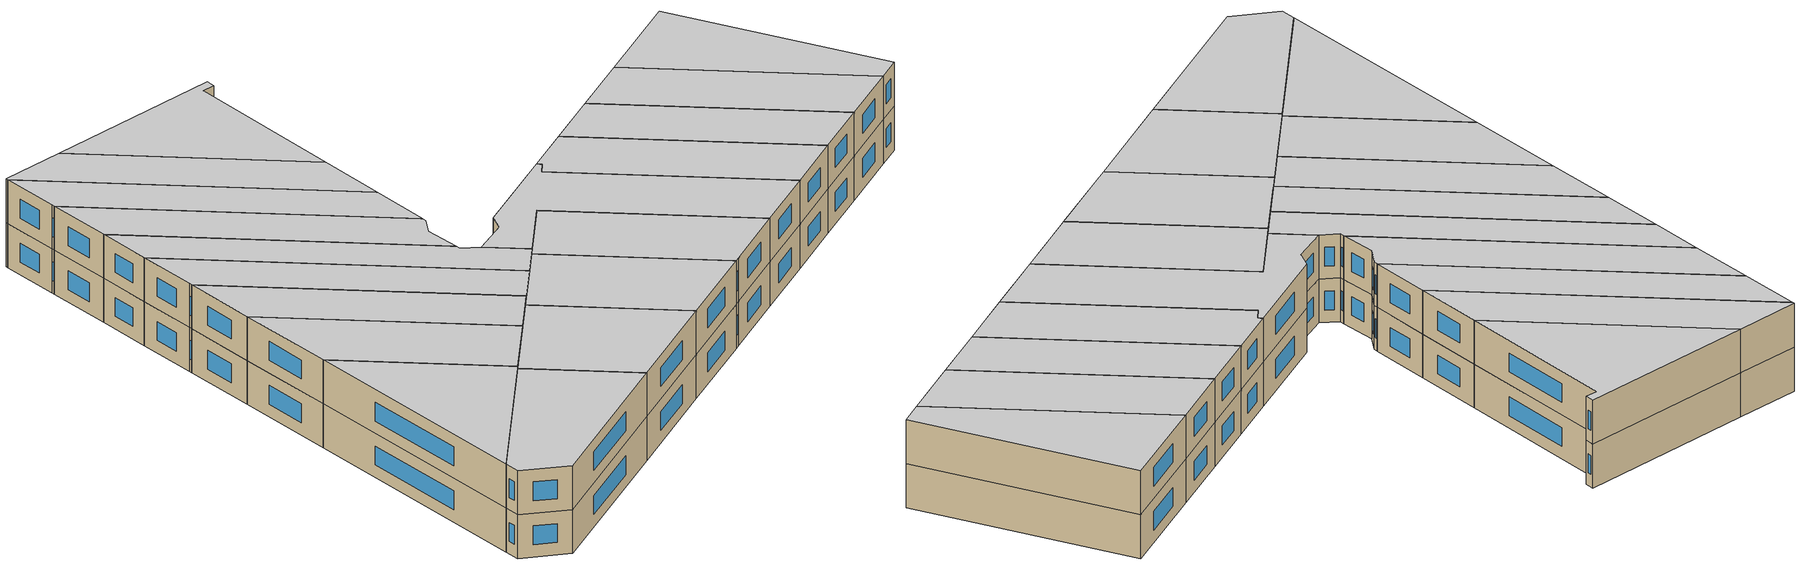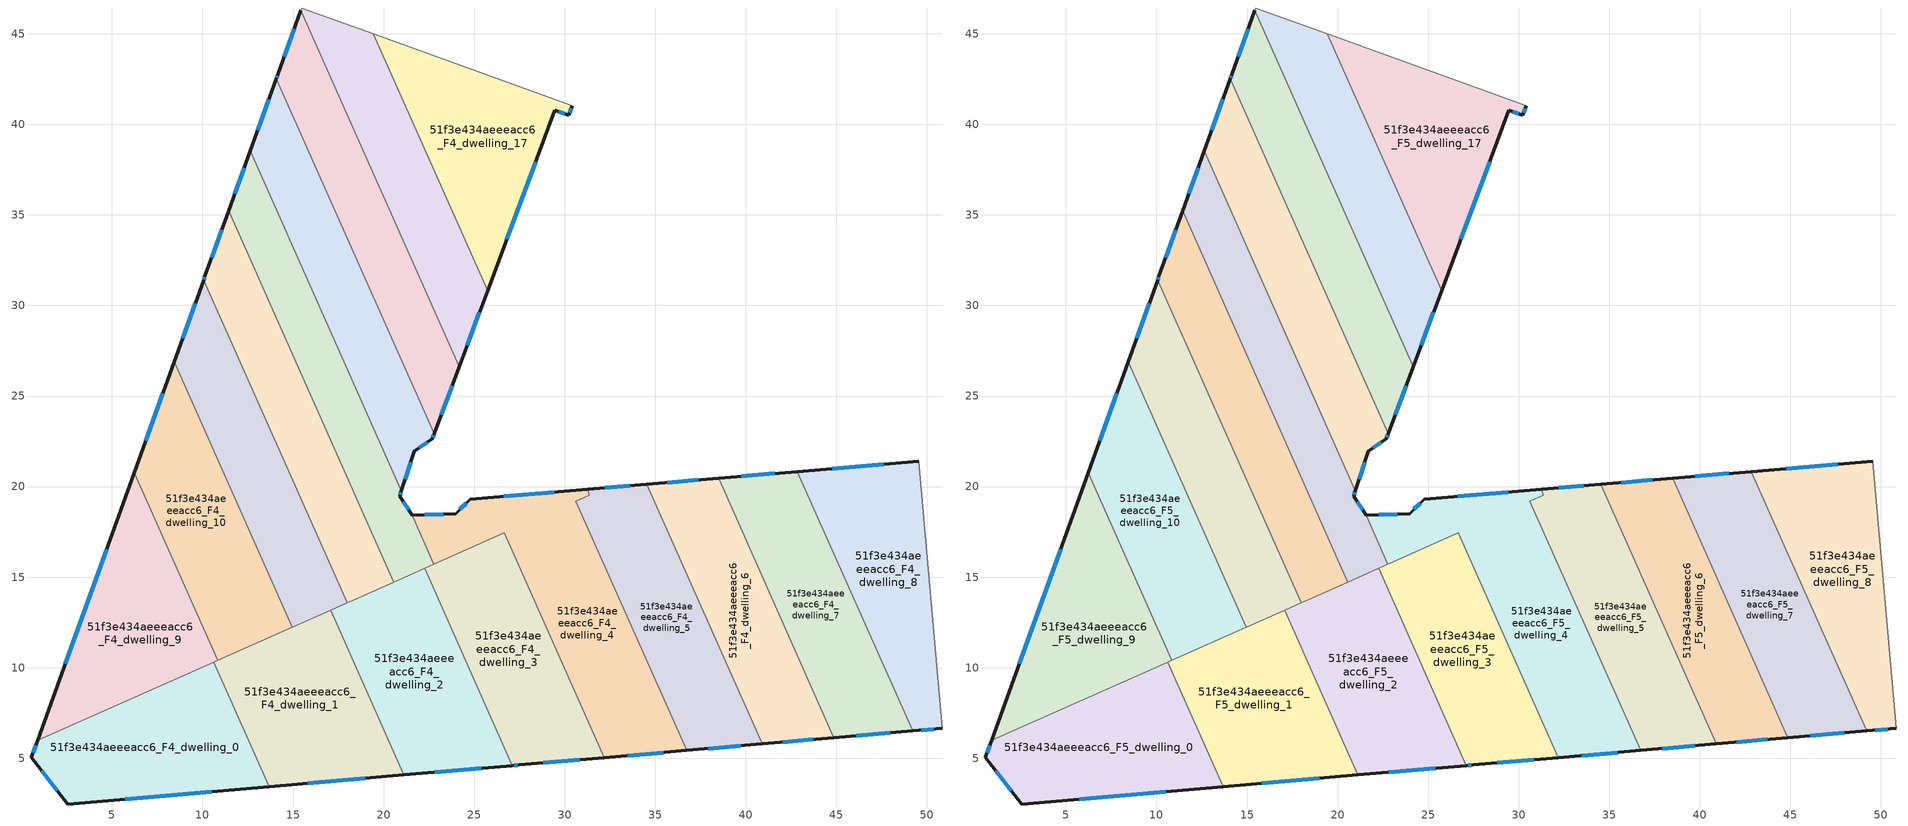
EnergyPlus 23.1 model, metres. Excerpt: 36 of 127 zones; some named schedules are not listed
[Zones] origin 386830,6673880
51f3e434aeeeacc6_F4_dwelling_0
 floor to 51f3e434aeeeacc6_F3_dwelling_0 (EU_floor_Construction): 10.62,10.31 13.68,3.44 2.56,2.47 0.56,5.05 0.9,5.99 z12
 wall outside (EU_wall_Construction): 0.9,5.99 0.56,5.05 2.56,2.47 13.68,3.44 z12:15
 wall to 51f3e434aeeeacc6_F4_dwelling_1 (EU_wall_Construction): 13.68,3.44 10.62,10.31 z12:15
 wall to 51f3e434aeeeacc6_F4_dwelling_9 (EU_wall_Construction): 10.62,10.31 0.9,5.99 z12:15
 window (EU_Window_Construction): 5.74,2.75 10.5,3.16 / 1.13,4.31 1.99,3.21 / 0.8,5.72 0.65,5.32 z12.86:14.14
51f3e434aeeeacc6_F4_dwelling_1
 floor to 51f3e434aeeeacc6_F3_dwelling_1 (EU_floor_Construction): 17.08,13.18 21.12,4.08 13.68,3.44 10.62,10.31 z12
 wall outside (EU_wall_Construction): 13.68,3.44 21.12,4.08 z12:15
 wall to 51f3e434aeeeacc6_F4_dwelling_2 (EU_wall_Construction): 21.12,4.08 17.08,13.18 z12:15
 wall to 51f3e434aeeeacc6_F4_dwelling_10 (EU_wall_Construction): 14.96,12.24 10.84,10.41 z12:15
 wall to 51f3e434aeeeacc6_F4_dwelling_9 (EU_wall_Construction): 10.84,10.41 10.62,10.31 z12:15
 wall to 51f3e434aeeeacc6_F4_dwelling_11 (EU_wall_Construction): 17.08,13.18 14.96,12.24 z12:15
 window (EU_Window_Construction): 15.81,3.62 19,3.9 z12.86:14.14
51f3e434aeeeacc6_F4_dwelling_10
 floor to 51f3e434aeeeacc6_F3_dwelling_10 (EU_floor_Construction): 8.44,26.91 14.96,12.24 10.84,10.41 6.23,20.78 z12
 wall outside (EU_wall_Construction): 8.44,26.91 6.23,20.78 z12:15
 wall to 51f3e434aeeeacc6_F4_dwelling_11 (EU_wall_Construction): 14.96,12.24 8.44,26.91 z12:15
 wall to 51f3e434aeeeacc6_F4_dwelling_9 (EU_wall_Construction): 6.23,20.78 10.84,10.41 z12:15
 window (EU_Window_Construction): 7.81,25.15 6.86,22.53 z12.86:14.14
51f3e434aeeeacc6_F4_dwelling_11
 floor to 51f3e434aeeeacc6_F3_dwelling_11 (EU_floor_Construction): 10.06,31.4 17.98,13.58 14.96,12.24 8.44,26.91 z12
 wall outside (EU_wall_Construction): 10.06,31.4 8.44,26.91 z12:15
 wall to 51f3e434aeeeacc6_F4_dwelling_12 (EU_wall_Construction): 17.98,13.58 10.06,31.4 z12:15
 wall to 51f3e434aeeeacc6_F4_dwelling_2 (EU_wall_Construction): 17.08,13.18 17.98,13.58 z12:15
 window (EU_Window_Construction): 9.6,30.12 8.9,28.19 z12.86:14.14
51f3e434aeeeacc6_F4_dwelling_12
 floor to 51f3e434aeeeacc6_F3_dwelling_12 (EU_floor_Construction): 11.44,35.23 20.56,14.73 18.12,13.64 17.98,13.58 10.06,31.4 10.14,31.61 z12
 wall outside (EU_wall_Construction): 11.44,35.23 10.14,31.61 10.06,31.4 z12:15
 wall to 51f3e434aeeeacc6_F4_dwelling_13 (EU_wall_Construction): 20.56,14.73 11.44,35.23 z12:15
 wall to 51f3e434aeeeacc6_F4_dwelling_2 (EU_wall_Construction): 17.98,13.58 18.12,13.64 20.56,14.73 z12:15
 window (EU_Window_Construction): 10.12,31.55 10.08,31.46 / 11.07,34.19 10.51,32.64 z12.86:14.14
51f3e434aeeeacc6_F4_dwelling_13
 floor to 51f3e434aeeeacc6_F3_dwelling_13 (EU_floor_Construction): 12.64,38.54 20.98,19.77 20.88,19.47 21.58,18.42 22.78,15.71 20.56,14.73 11.44,35.23 z12
 wall outside (EU_wall_Construction): 21.58,18.42 20.88,19.47 20.98,19.77 / 12.64,38.54 11.44,35.23 z12:15
 wall to 51f3e434aeeeacc6_F4_dwelling_14 (EU_wall_Construction): 20.98,19.77 12.64,38.54 z12:15
 wall to 51f3e434aeeeacc6_F4_dwelling_4 (EU_wall_Construction): 22.78,15.71 21.58,18.42 z12:15
 wall to 51f3e434aeeeacc6_F4_dwelling_3 (EU_wall_Construction): 22.27,15.49 22.78,15.71 z12:15
 wall to 51f3e434aeeeacc6_F4_dwelling_2 (EU_wall_Construction): 20.56,14.73 22.27,15.49 z12:15
 window (EU_Window_Construction): 20.91,19.56 20.95,19.69 / 21.38,18.72 21.08,19.17 / 12.3,37.59 11.78,36.17 z12.86:14.14
51f3e434aeeeacc6_F4_dwelling_14
 floor to 51f3e434aeeeacc6_F3_dwelling_14 (EU_floor_Construction): 14.08,42.53 22.79,22.91 22.69,22.65 21.7,21.96 20.98,19.77 12.64,38.54 z12
 wall outside (EU_wall_Construction): 20.98,19.77 21.7,21.96 22.69,22.65 22.79,22.91 / 14.08,42.53 12.64,38.54 z12:15
 wall to 51f3e434aeeeacc6_F4_dwelling_15 (EU_wall_Construction): 22.79,22.91 14.08,42.53 z12:15
 window (EU_Window_Construction): 22.72,22.72 22.76,22.84 / 21.98,22.15 22.41,22.45 / 21.18,20.4 21.49,21.33 / 13.66,41.39 13.05,39.68 z12.86:14.14
51f3e434aeeeacc6_F4_dwelling_15
 floor to 51f3e434aeeeacc6_F3_dwelling_15 (EU_floor_Construction): 15.43,46.29 24.18,26.62 22.79,22.91 14.08,42.53 14.15,42.73 z12
 wall outside (EU_wall_Construction): 15.43,46.29 14.15,42.73 14.08,42.53 / 22.79,22.91 24.18,26.62 z12:15
 wall to 51f3e434aeeeacc6_F4_dwelling_16 (EU_wall_Construction): 24.18,26.62 15.43,46.29 z12:15
 window (EU_Window_Construction): 15.07,45.27 14.52,43.75 / 23.19,23.97 23.78,25.56 / 14.13,42.67 14.1,42.58 z12.86:14.14
51f3e434aeeeacc6_F4_dwelling_16
 floor to 51f3e434aeeeacc6_F3_dwelling_16 (EU_floor_Construction): 19.44,45 25.74,30.81 24.18,26.62 15.43,46.29 15.48,46.43 z12
 wall outside (EU_wall_Construction): 24.18,26.62 25.74,30.81 z12:15
 wall adiabatic (EU_wall_Construction): 19.44,45 15.48,46.43 15.43,46.29 z12:15
 wall to 51f3e434aeeeacc6_F4_dwelling_17 (EU_wall_Construction): 25.74,30.81 19.44,45 z12:15
 window (EU_Window_Construction): 24.62,27.82 25.29,29.61 z12.86:14.14
51f3e434aeeeacc6_F4_dwelling_17
 floor to 51f3e434aeeeacc6_F3_dwelling_17 (EU_floor_Construction): 30.42,41.03 30.22,40.5 29.47,40.78 25.74,30.81 19.44,45 z12
 wall outside (EU_wall_Construction): 25.74,30.81 29.47,40.78 30.22,40.5 30.42,41.03 z12:15
 wall adiabatic (EU_wall_Construction): 30.42,41.03 19.44,45 z12:15
 window (EU_Window_Construction): 26.81,33.66 28.4,37.93 / 30.28,40.65 30.37,40.88 / 29.68,40.7 30,40.58 z12.86:14.14
51f3e434aeeeacc6_F4_dwelling_2
 floor to 51f3e434aeeeacc6_F3_dwelling_2 (EU_floor_Construction): 22.27,15.49 27.11,4.6 21.12,4.08 17.08,13.18 z12
 wall outside (EU_wall_Construction): 21.12,4.08 27.11,4.6 z12:15
 wall to 51f3e434aeeeacc6_F4_dwelling_3 (EU_wall_Construction): 27.11,4.6 22.27,15.49 z12:15
 window (EU_Window_Construction): 22.83,4.23 25.4,4.45 z12.86:14.14
51f3e434aeeeacc6_F4_dwelling_3
 floor to 51f3e434aeeeacc6_F3_dwelling_3 (EU_floor_Construction): 26.67,17.44 32.18,5.04 27.48,4.63 27.11,4.6 22.27,15.49 z12
 wall outside (EU_wall_Construction): 27.11,4.6 27.48,4.63 32.18,5.04 z12:15
 wall to 51f3e434aeeeacc6_F4_dwelling_4 (EU_wall_Construction): 32.18,5.04 26.67,17.44 22.78,15.71 z12:15
 window (EU_Window_Construction): 28.82,4.75 30.84,4.92 / 27.22,4.61 27.37,4.62 z12.86:14.14
51f3e434aeeeacc6_F4_dwelling_4
 floor to 51f3e434aeeeacc6_F3_dwelling_4 (EU_floor_Construction): 31.35,19.52 30.61,19.2 36.73,5.43 32.18,5.04 26.67,17.44 22.78,15.71 21.58,18.42 24,18.51 24.78,19.31 31.27,19.85 z12
 wall outside (EU_wall_Construction): 31.27,19.85 24.78,19.31 24,18.51 21.58,18.42 / 32.18,5.04 36.73,5.43 z12:15
 wall to 51f3e434aeeeacc6_F4_dwelling_5 (EU_wall_Construction): 36.73,5.43 30.61,19.2 31.35,19.52 31.27,19.85 z12:15
 window (EU_Window_Construction): 24.55,19.08 24.22,18.74 / 29.41,19.7 26.63,19.46 / 33.48,5.15 35.43,5.32 / 23.31,18.49 22.27,18.44 z12.86:14.14
51f3e434aeeeacc6_F4_dwelling_5
 floor to 51f3e434aeeeacc6_F3_dwelling_5 (EU_floor_Construction): 34.54,20.13 40.91,5.79 36.73,5.43 30.61,19.2 31.35,19.53 31.27,19.86 z12
 wall outside (EU_wall_Construction): 36.73,5.43 40.91,5.79 / 34.54,20.13 31.27,19.86 z12:15
 wall to 51f3e434aeeeacc6_F4_dwelling_6 (EU_wall_Construction): 40.91,5.79 34.54,20.13 z12:15
 window (EU_Window_Construction): 37.92,5.53 39.72,5.69 / 33.61,20.05 32.2,19.93 z12.86:14.14
51f3e434aeeeacc6_F4_dwelling_6
 floor to 51f3e434aeeeacc6_F3_dwelling_6 (EU_floor_Construction): 38.5,20.46 44.86,6.13 40.91,5.79 34.54,20.13 z12
 wall outside (EU_wall_Construction): 40.91,5.79 44.86,6.13 / 38.5,20.46 34.54,20.13 z12:15
 wall to 51f3e434aeeeacc6_F4_dwelling_7 (EU_wall_Construction): 44.86,6.13 38.5,20.46 z12:15
 window (EU_Window_Construction): 42.04,5.89 43.74,6.04 / 37.37,20.37 35.67,20.22 z12.86:14.14
51f3e434aeeeacc6_F4_dwelling_7
 floor to 51f3e434aeeeacc6_F3_dwelling_7 (EU_floor_Construction): 42.85,20.83 49.22,6.51 44.86,6.13 38.5,20.46 z12
 wall outside (EU_wall_Construction): 44.86,6.13 49.22,6.51 / 42.85,20.83 38.5,20.46 z12:15
 wall to 51f3e434aeeeacc6_F4_dwelling_8 (EU_wall_Construction): 49.22,6.51 42.85,20.83 z12:15
 window (EU_Window_Construction): 46.11,6.24 47.97,6.4 / 41.61,20.72 39.74,20.57 z12.86:14.14
51f3e434aeeeacc6_F4_dwelling_8
 floor to 51f3e434aeeeacc6_F3_dwelling_8 (EU_floor_Construction): 49.54,21.39 50.84,6.65 49.22,6.51 42.85,20.83 z12
 wall outside (EU_wall_Construction): 49.54,21.39 42.85,20.83 / 49.22,6.51 50.84,6.65 z12:15
 wall adiabatic (EU_wall_Construction): 50.84,6.65 49.54,21.39 z12:15
 window (EU_Window_Construction): 47.63,21.23 44.76,20.99 / 49.68,6.55 50.38,6.61 z12.86:14.14
51f3e434aeeeacc6_F4_dwelling_9
 floor to 51f3e434aeeeacc6_F3_dwelling_9 (EU_floor_Construction): 6.23,20.78 10.84,10.41 0.9,5.99 z12
 wall outside (EU_wall_Construction): 6.23,20.78 0.9,5.99 z12:15
 window (EU_Window_Construction): 4.71,16.55 2.42,10.21 z12.86:14.14
51f3e434aeeeacc6_F5_dwelling_0
 floor to 51f3e434aeeeacc6_F4_dwelling_0 (EU_floor_Construction): 10.62,10.31 13.68,3.44 2.56,2.47 0.56,5.05 0.9,5.99 z15
 wall outside (EU_wall_Construction): 0.9,5.99 0.56,5.05 2.56,2.47 13.68,3.44 z15:18
 wall to 51f3e434aeeeacc6_F5_dwelling_1 (EU_wall_Construction): 13.68,3.44 10.62,10.31 z15:18
 wall to 51f3e434aeeeacc6_F5_dwelling_9 (EU_wall_Construction): 10.62,10.31 0.9,5.99 z15:18
 window (EU_Window_Construction): 5.74,2.75 10.5,3.16 / 1.13,4.31 1.99,3.21 / 0.8,5.72 0.65,5.32 z15.86:17.14
 ceiling to 51f3e434aeeeacc6_F6_dwelling_0 (EU_floor_Construction): 13.68,3.44 10.62,10.31 0.9,5.99 0.56,5.05 2.56,2.47 z18
51f3e434aeeeacc6_F5_dwelling_1
 floor to 51f3e434aeeeacc6_F4_dwelling_1 (EU_floor_Construction): 17.08,13.18 21.12,4.08 13.68,3.44 10.62,10.31 z15
 wall outside (EU_wall_Construction): 13.68,3.44 21.12,4.08 z15:18
 wall to 51f3e434aeeeacc6_F5_dwelling_2 (EU_wall_Construction): 21.12,4.08 17.08,13.18 z15:18
 wall to 51f3e434aeeeacc6_F5_dwelling_10 (EU_wall_Construction): 14.96,12.24 10.84,10.41 z15:18
 wall to 51f3e434aeeeacc6_F5_dwelling_9 (EU_wall_Construction): 10.84,10.41 10.62,10.31 z15:18
 wall to 51f3e434aeeeacc6_F5_dwelling_11 (EU_wall_Construction): 17.08,13.18 14.96,12.24 z15:18
 window (EU_Window_Construction): 15.81,3.62 19,3.9 z15.86:17.14
 ceiling to 51f3e434aeeeacc6_F6_dwelling_1 (EU_floor_Construction): 21.12,4.08 17.08,13.18 10.62,10.31 13.68,3.44 z18
51f3e434aeeeacc6_F5_dwelling_10
 floor to 51f3e434aeeeacc6_F4_dwelling_10 (EU_floor_Construction): 8.44,26.91 14.96,12.24 10.84,10.41 6.23,20.78 z15
 wall outside (EU_wall_Construction): 8.44,26.91 6.23,20.78 z15:18
 wall to 51f3e434aeeeacc6_F5_dwelling_11 (EU_wall_Construction): 14.96,12.24 8.44,26.91 z15:18
 wall to 51f3e434aeeeacc6_F5_dwelling_9 (EU_wall_Construction): 6.23,20.78 10.84,10.41 z15:18
 window (EU_Window_Construction): 7.81,25.15 6.86,22.53 z15.86:17.14
 ceiling to 51f3e434aeeeacc6_F6_dwelling_10 (EU_floor_Construction): 14.96,12.24 8.44,26.91 6.23,20.78 10.84,10.41 z18
51f3e434aeeeacc6_F5_dwelling_11
 floor to 51f3e434aeeeacc6_F4_dwelling_11 (EU_floor_Construction): 10.06,31.4 17.98,13.58 14.96,12.24 8.44,26.91 z15
 wall outside (EU_wall_Construction): 10.06,31.4 8.44,26.91 z15:18
 wall to 51f3e434aeeeacc6_F5_dwelling_12 (EU_wall_Construction): 17.98,13.58 10.06,31.4 z15:18
 wall to 51f3e434aeeeacc6_F5_dwelling_2 (EU_wall_Construction): 17.08,13.18 17.98,13.58 z15:18
 window (EU_Window_Construction): 9.6,30.12 8.9,28.19 z15.86:17.14
 ceiling to 51f3e434aeeeacc6_F6_dwelling_11 (EU_floor_Construction): 17.98,13.58 10.06,31.4 8.44,26.91 14.96,12.24 z18
51f3e434aeeeacc6_F5_dwelling_12
 floor to 51f3e434aeeeacc6_F4_dwelling_12 (EU_floor_Construction): 11.44,35.23 20.56,14.73 18.12,13.64 17.98,13.58 10.06,31.4 10.14,31.61 z15
 wall outside (EU_wall_Construction): 11.44,35.23 10.14,31.61 10.06,31.4 z15:18
 wall to 51f3e434aeeeacc6_F5_dwelling_13 (EU_wall_Construction): 20.56,14.73 11.44,35.23 z15:18
 wall to 51f3e434aeeeacc6_F5_dwelling_2 (EU_wall_Construction): 17.98,13.58 18.12,13.64 20.56,14.73 z15:18
 window (EU_Window_Construction): 10.12,31.55 10.08,31.46 / 11.07,34.19 10.51,32.64 z15.86:17.14
 ceiling to 51f3e434aeeeacc6_F6_dwelling_12 (EU_floor_Construction): 20.56,14.73 11.44,35.23 10.14,31.61 10.06,31.4 17.98,13.58 18.12,13.64 z18
51f3e434aeeeacc6_F5_dwelling_13
 floor to 51f3e434aeeeacc6_F4_dwelling_13 (EU_floor_Construction): 12.64,38.54 20.98,19.77 20.88,19.47 21.58,18.42 22.78,15.71 20.56,14.73 11.44,35.23 z15
 wall outside (EU_wall_Construction): 21.58,18.42 20.88,19.47 20.98,19.77 / 12.64,38.54 11.44,35.23 z15:18
 wall to 51f3e434aeeeacc6_F5_dwelling_14 (EU_wall_Construction): 20.98,19.77 12.64,38.54 z15:18
 wall to 51f3e434aeeeacc6_F5_dwelling_4 (EU_wall_Construction): 22.78,15.71 21.58,18.42 z15:18
 wall to 51f3e434aeeeacc6_F5_dwelling_3 (EU_wall_Construction): 22.27,15.49 22.78,15.71 z15:18
 wall to 51f3e434aeeeacc6_F5_dwelling_2 (EU_wall_Construction): 20.56,14.73 22.27,15.49 z15:18
 window (EU_Window_Construction): 20.91,19.56 20.95,19.69 / 21.38,18.72 21.08,19.17 / 12.3,37.59 11.78,36.17 z15.86:17.14
 ceiling to 51f3e434aeeeacc6_F6_dwelling_13 (EU_floor_Construction): 22.78,15.71 21.58,18.42 20.88,19.47 20.98,19.77 12.64,38.54 11.44,35.23 20.56,14.73 z18
51f3e434aeeeacc6_F5_dwelling_14
 floor to 51f3e434aeeeacc6_F4_dwelling_14 (EU_floor_Construction): 14.08,42.53 22.79,22.91 22.69,22.65 21.7,21.96 20.98,19.77 12.64,38.54 z15
 wall outside (EU_wall_Construction): 20.98,19.77 21.7,21.96 22.69,22.65 22.79,22.91 / 14.08,42.53 12.64,38.54 z15:18
 wall to 51f3e434aeeeacc6_F5_dwelling_15 (EU_wall_Construction): 22.79,22.91 14.08,42.53 z15:18
 window (EU_Window_Construction): 22.72,22.72 22.76,22.84 / 21.98,22.15 22.41,22.45 / 21.18,20.4 21.49,21.33 / 13.66,41.39 13.05,39.68 z15.86:17.14
 ceiling to 51f3e434aeeeacc6_F6_dwelling_14 (EU_floor_Construction): 20.98,19.77 21.7,21.96 22.69,22.65 22.79,22.91 14.08,42.53 12.64,38.54 z18
51f3e434aeeeacc6_F5_dwelling_15
 floor to 51f3e434aeeeacc6_F4_dwelling_15 (EU_floor_Construction): 15.43,46.29 24.18,26.62 22.79,22.91 14.08,42.53 14.15,42.73 z15
 wall outside (EU_wall_Construction): 15.43,46.29 14.15,42.73 14.08,42.53 / 22.79,22.91 24.18,26.62 z15:18
 wall to 51f3e434aeeeacc6_F5_dwelling_16 (EU_wall_Construction): 24.18,26.62 15.43,46.29 z15:18
 window (EU_Window_Construction): 15.07,45.27 14.52,43.75 / 23.19,23.97 23.78,25.56 / 14.13,42.67 14.1,42.58 z15.86:17.14
 ceiling to 51f3e434aeeeacc6_F6_dwelling_15 (EU_floor_Construction): 22.79,22.91 24.18,26.62 15.43,46.29 14.15,42.73 14.08,42.53 z18
51f3e434aeeeacc6_F5_dwelling_16
 floor to 51f3e434aeeeacc6_F4_dwelling_16 (EU_floor_Construction): 19.44,45 25.74,30.81 24.18,26.62 15.43,46.29 15.48,46.43 z15
 wall outside (EU_wall_Construction): 24.18,26.62 25.74,30.81 z15:18
 wall adiabatic (EU_wall_Construction): 19.44,45 15.48,46.43 15.43,46.29 z15:18
 wall to 51f3e434aeeeacc6_F5_dwelling_17 (EU_wall_Construction): 25.74,30.81 19.44,45 z15:18
 window (EU_Window_Construction): 24.62,27.82 25.29,29.61 z15.86:17.14
 ceiling to 51f3e434aeeeacc6_F6_dwelling_16 (EU_floor_Construction): 24.18,26.62 25.74,30.81 19.44,45 15.48,46.43 15.43,46.29 z18
51f3e434aeeeacc6_F5_dwelling_17
 floor to 51f3e434aeeeacc6_F4_dwelling_17 (EU_floor_Construction): 30.42,41.03 30.22,40.5 29.47,40.78 25.74,30.81 19.44,45 z15
 wall outside (EU_wall_Construction): 25.74,30.81 29.47,40.78 30.22,40.5 30.42,41.03 z15:18
 wall adiabatic (EU_wall_Construction): 30.42,41.03 19.44,45 z15:18
 window (EU_Window_Construction): 26.81,33.66 28.4,37.93 / 30.28,40.65 30.37,40.88 / 29.68,40.7 30,40.58 z15.86:17.14
 ceiling to 51f3e434aeeeacc6_F6_dwelling_17 (EU_floor_Construction): 25.74,30.81 29.47,40.78 30.22,40.5 30.42,41.03 19.44,45 z18
51f3e434aeeeacc6_F5_dwelling_2
 floor to 51f3e434aeeeacc6_F4_dwelling_2 (EU_floor_Construction): 22.27,15.49 27.11,4.6 21.12,4.08 17.08,13.18 z15
 wall outside (EU_wall_Construction): 21.12,4.08 27.11,4.6 z15:18
 wall to 51f3e434aeeeacc6_F5_dwelling_3 (EU_wall_Construction): 27.11,4.6 22.27,15.49 z15:18
 window (EU_Window_Construction): 22.83,4.23 25.4,4.45 z15.86:17.14
 ceiling to 51f3e434aeeeacc6_F6_dwelling_2 (EU_floor_Construction): 27.11,4.6 22.27,15.49 17.08,13.18 21.12,4.08 z18
51f3e434aeeeacc6_F5_dwelling_3
 floor to 51f3e434aeeeacc6_F4_dwelling_3 (EU_floor_Construction): 26.67,17.44 32.18,5.04 27.48,4.63 27.11,4.6 22.27,15.49 z15
 wall outside (EU_wall_Construction): 27.11,4.6 27.48,4.63 32.18,5.04 z15:18
 wall to 51f3e434aeeeacc6_F5_dwelling_4 (EU_wall_Construction): 32.18,5.04 26.67,17.44 22.78,15.71 z15:18
 window (EU_Window_Construction): 28.82,4.75 30.84,4.92 / 27.22,4.61 27.37,4.62 z15.86:17.14
 ceiling to 51f3e434aeeeacc6_F6_dwelling_3 (EU_floor_Construction): 32.18,5.04 26.67,17.44 22.27,15.49 27.11,4.6 27.48,4.63 z18
51f3e434aeeeacc6_F5_dwelling_4
 floor to 51f3e434aeeeacc6_F4_dwelling_4 (EU_floor_Construction): 31.35,19.52 30.61,19.2 36.73,5.43 32.18,5.04 26.67,17.44 22.78,15.71 21.58,18.42 24,18.51 24.78,19.31 31.27,19.85 z15
 wall outside (EU_wall_Construction): 31.27,19.85 24.78,19.31 24,18.51 21.58,18.42 / 32.18,5.04 36.73,5.43 z15:18
 wall to 51f3e434aeeeacc6_F5_dwelling_5 (EU_wall_Construction): 36.73,5.43 30.61,19.2 31.35,19.52 31.27,19.85 z15:18
 window (EU_Window_Construction): 24.55,19.08 24.22,18.74 / 29.41,19.7 26.63,19.46 / 33.48,5.15 35.43,5.32 / 23.31,18.49 22.27,18.44 z15.86:17.14
 ceiling to 51f3e434aeeeacc6_F6_dwelling_4 (EU_floor_Construction): 36.73,5.43 30.61,19.2 31.35,19.52 31.27,19.85 24.78,19.31 24,18.51 21.58,18.42 22.78,15.71 26.67,17.44 32.18,5.04 z18
51f3e434aeeeacc6_F5_dwelling_5
 floor to 51f3e434aeeeacc6_F4_dwelling_5 (EU_floor_Construction): 34.54,20.13 40.91,5.79 36.73,5.43 30.61,19.2 31.35,19.53 31.27,19.86 z15
 wall outside (EU_wall_Construction): 36.73,5.43 40.91,5.79 / 34.54,20.13 31.27,19.86 z15:18
 wall to 51f3e434aeeeacc6_F5_dwelling_6 (EU_wall_Construction): 40.91,5.79 34.54,20.13 z15:18
 window (EU_Window_Construction): 37.92,5.53 39.72,5.69 / 33.61,20.05 32.2,19.93 z15.86:17.14
 ceiling to 51f3e434aeeeacc6_F6_dwelling_5 (EU_floor_Construction): 40.91,5.79 34.54,20.13 31.27,19.86 31.35,19.53 30.61,19.2 36.73,5.43 z18
51f3e434aeeeacc6_F5_dwelling_6
 floor to 51f3e434aeeeacc6_F4_dwelling_6 (EU_floor_Construction): 38.5,20.46 44.86,6.13 40.91,5.79 34.54,20.13 z15
 wall outside (EU_wall_Construction): 40.91,5.79 44.86,6.13 / 38.5,20.46 34.54,20.13 z15:18
 wall to 51f3e434aeeeacc6_F5_dwelling_7 (EU_wall_Construction): 44.86,6.13 38.5,20.46 z15:18
 window (EU_Window_Construction): 42.04,5.89 43.74,6.04 / 37.37,20.37 35.67,20.22 z15.86:17.14
 ceiling to 51f3e434aeeeacc6_F6_dwelling_6 (EU_floor_Construction): 44.86,6.13 38.5,20.46 34.54,20.13 40.91,5.79 z18
51f3e434aeeeacc6_F5_dwelling_7
 floor to 51f3e434aeeeacc6_F4_dwelling_7 (EU_floor_Construction): 42.85,20.83 49.22,6.51 44.86,6.13 38.5,20.46 z15
 wall outside (EU_wall_Construction): 44.86,6.13 49.22,6.51 / 42.85,20.83 38.5,20.46 z15:18
 wall to 51f3e434aeeeacc6_F5_dwelling_8 (EU_wall_Construction): 49.22,6.51 42.85,20.83 z15:18
 window (EU_Window_Construction): 46.11,6.24 47.97,6.4 / 41.61,20.72 39.74,20.57 z15.86:17.14
 ceiling to 51f3e434aeeeacc6_F6_dwelling_7 (EU_floor_Construction): 49.22,6.51 42.85,20.83 38.5,20.46 44.86,6.13 z18
51f3e434aeeeacc6_F5_dwelling_8
 floor to 51f3e434aeeeacc6_F4_dwelling_8 (EU_floor_Construction): 49.54,21.39 50.84,6.65 49.22,6.51 42.85,20.83 z15
 wall outside (EU_wall_Construction): 49.54,21.39 42.85,20.83 / 49.22,6.51 50.84,6.65 z15:18
 wall adiabatic (EU_wall_Construction): 50.84,6.65 49.54,21.39 z15:18
 window (EU_Window_Construction): 47.63,21.23 44.76,20.99 / 49.68,6.55 50.38,6.61 z15.86:17.14
 ceiling to 51f3e434aeeeacc6_F6_dwelling_8 (EU_floor_Construction): 50.84,6.65 49.54,21.39 42.85,20.83 49.22,6.51 z18
51f3e434aeeeacc6_F5_dwelling_9
 floor to 51f3e434aeeeacc6_F4_dwelling_9 (EU_floor_Construction): 6.23,20.78 10.84,10.41 0.9,5.99 z15
 wall outside (EU_wall_Construction): 6.23,20.78 0.9,5.99 z15:18
 window (EU_Window_Construction): 4.71,16.55 2.42,10.21 z15.86:17.14
 ceiling to 51f3e434aeeeacc6_F6_dwelling_9 (EU_floor_Construction): 10.84,10.41 6.23,20.78 0.9,5.99 z18
[Building]
EU S2 Campaign: North Axis=0; Terrain=City; Solar Distribution=FullExterior
[Site:Location]
Helsinki-Vantaa.AP: Latitude=60.317; Longitude=24.963; Time Zone=2; Elevation=54.6
[SizingPeriod:WeatherFileDays]
AnnualSizingPeriod: Begin Month=1; Begin Day of Month=1; End Month=12; End Day of Month=31; Day of Week for Start Day=Monday; Use Weather File Daylight Saving Period=No; Use Weather File Rain and Snow Indicators=No
[MATERIAL]
EU_InternalMass_Material: Roughness=MediumRough; Thickness=0.1; Conductivity=1; Density=1800; Specific Heat=900; Thermal Absorptance=0.9; Solar Absorptance=0.7; Visible Absorptance=0.7
[MATERIAL:NOMASS] Roughness=MediumRough; Thermal Absorptance=0.9; Solar Absorptance=0.7; Visible Absorptance=0.7
Name | Thermal Resistance
EU_wall_NoMass | 1.10183
EU_floor_NoMass | 1.70606
[WINDOWMATERIAL:SIMPLEGLAZINGSYSTEM]
EU_Window_SimpleGlazing: UFactor=3.11035; Solar Heat Gain Coefficient=0.8; Visible Transmittance=0.8
[CONSTRUCTION]
EU_wall_Construction: EU_wall_NoMass
EU_floor_Construction: EU_floor_NoMass
EU_Window_Construction: EU_Window_SimpleGlazing
EU_InternalMass_Construction: EU_InternalMass_Material
[ZONE] Type=1; Multiplier=1; Ceiling Height=autocalculate; Floor Area=autocalculate; Part of Total Floor Area=Yes
Name | Volume
51f3e434aeeeacc6_F4_dwelling_0; 51f3e434aeeeacc6_F5_dwelling_0 | 185.268
51f3e434aeeeacc6_F4_dwelling_1; 51f3e434aeeeacc6_F5_dwelling_1; 51f3e434aeeeacc6_F4_dwelling_10; 51f3e434aeeeacc6_F5_dwelling_10 | 185.276
51f3e434aeeeacc6_F4_dwelling_11; 51f3e434aeeeacc6_F5_dwelling_11 | 176.431
51f3e434aeeeacc6_F4_dwelling_12; 51f3e434aeeeacc6_F5_dwelling_12 | 177.158
51f3e434aeeeacc6_F4_dwelling_13; 51f3e434aeeeacc6_F5_dwelling_13 | 172.649
51f3e434aeeeacc6_F4_dwelling_14; 51f3e434aeeeacc6_F5_dwelling_14 | 182.613
51f3e434aeeeacc6_F4_dwelling_15; 51f3e434aeeeacc6_F5_dwelling_15 | 178.601
51f3e434aeeeacc6_F4_dwelling_16; 51f3e434aeeeacc6_F5_dwelling_16 | 175.023
51f3e434aeeeacc6_F4_dwelling_17; 51f3e434aeeeacc6_F5_dwelling_17 | 183.998
51f3e434aeeeacc6_F4_dwelling_2; 51f3e434aeeeacc6_F5_dwelling_2 | 186.405
51f3e434aeeeacc6_F4_dwelling_3; 51f3e434aeeeacc6_F5_dwelling_3 | 184.126
51f3e434aeeeacc6_F4_dwelling_4; 51f3e434aeeeacc6_F5_dwelling_4 | 235.137
51f3e434aeeeacc6_F4_dwelling_5; 51f3e434aeeeacc6_F5_dwelling_5 | 185.789
51f3e434aeeeacc6_F4_dwelling_6; 51f3e434aeeeacc6_F5_dwelling_6 | 176.413
51f3e434aeeeacc6_F4_dwelling_7; 51f3e434aeeeacc6_F5_dwelling_7 | 194.145
51f3e434aeeeacc6_F4_dwelling_8; 51f3e434aeeeacc6_F5_dwelling_8 | 185.281
51f3e434aeeeacc6_F4_dwelling_9; 51f3e434aeeeacc6_F5_dwelling_9 | 185.259
[INTERNALMASS] Construction=EU_InternalMass_Construction
Name | Zone or ZoneList | Surface Area
51f3e434aeeeacc6_F4_dwelling_0_EU_InternalMass | 51f3e434aeeeacc6_F4_dwelling_0 | 61.7557
51f3e434aeeeacc6_F4_dwelling_1_EU_InternalMass | 51f3e434aeeeacc6_F4_dwelling_1 | 61.7588
51f3e434aeeeacc6_F4_dwelling_2_EU_InternalMass | 51f3e434aeeeacc6_F4_dwelling_2 | 62.1346
51f3e434aeeeacc6_F4_dwelling_3_EU_InternalMass | 51f3e434aeeeacc6_F4_dwelling_3 | 61.3775
51f3e434aeeeacc6_F4_dwelling_4_EU_InternalMass | 51f3e434aeeeacc6_F4_dwelling_4 | 78.3823
51f3e434aeeeacc6_F4_dwelling_5_EU_InternalMass | 51f3e434aeeeacc6_F4_dwelling_5 | 61.9296
51f3e434aeeeacc6_F4_dwelling_6_EU_InternalMass | 51f3e434aeeeacc6_F4_dwelling_6 | 58.8042
51f3e434aeeeacc6_F4_dwelling_7_EU_InternalMass | 51f3e434aeeeacc6_F4_dwelling_7 | 64.7155
51f3e434aeeeacc6_F4_dwelling_8_EU_InternalMass | 51f3e434aeeeacc6_F4_dwelling_8 | 61.7599
51f3e434aeeeacc6_F4_dwelling_9_EU_InternalMass | 51f3e434aeeeacc6_F4_dwelling_9 | 61.753
51f3e434aeeeacc6_F4_dwelling_10_EU_InternalMass | 51f3e434aeeeacc6_F4_dwelling_10 | 61.7586
51f3e434aeeeacc6_F4_dwelling_11_EU_InternalMass | 51f3e434aeeeacc6_F4_dwelling_11 | 58.8067
51f3e434aeeeacc6_F4_dwelling_12_EU_InternalMass | 51f3e434aeeeacc6_F4_dwelling_12 | 59.0567
51f3e434aeeeacc6_F4_dwelling_13_EU_InternalMass | 51f3e434aeeeacc6_F4_dwelling_13 | 57.5541
51f3e434aeeeacc6_F4_dwelling_14_EU_InternalMass | 51f3e434aeeeacc6_F4_dwelling_14 | 60.8704
51f3e434aeeeacc6_F4_dwelling_15_EU_InternalMass | 51f3e434aeeeacc6_F4_dwelling_15 | 59.5335
51f3e434aeeeacc6_F4_dwelling_16_EU_InternalMass | 51f3e434aeeeacc6_F4_dwelling_16 | 58.3412
51f3e434aeeeacc6_F4_dwelling_17_EU_InternalMass | 51f3e434aeeeacc6_F4_dwelling_17 | 61.3325
51f3e434aeeeacc6_F5_dwelling_0_EU_InternalMass | 51f3e434aeeeacc6_F5_dwelling_0 | 61.7557
51f3e434aeeeacc6_F5_dwelling_1_EU_InternalMass | 51f3e434aeeeacc6_F5_dwelling_1 | 61.7588
51f3e434aeeeacc6_F5_dwelling_2_EU_InternalMass | 51f3e434aeeeacc6_F5_dwelling_2 | 62.1346
51f3e434aeeeacc6_F5_dwelling_3_EU_InternalMass | 51f3e434aeeeacc6_F5_dwelling_3 | 61.3775
51f3e434aeeeacc6_F5_dwelling_4_EU_InternalMass | 51f3e434aeeeacc6_F5_dwelling_4 | 78.3823
51f3e434aeeeacc6_F5_dwelling_5_EU_InternalMass | 51f3e434aeeeacc6_F5_dwelling_5 | 61.9296
51f3e434aeeeacc6_F5_dwelling_6_EU_InternalMass | 51f3e434aeeeacc6_F5_dwelling_6 | 58.8042
51f3e434aeeeacc6_F5_dwelling_7_EU_InternalMass | 51f3e434aeeeacc6_F5_dwelling_7 | 64.7155
51f3e434aeeeacc6_F5_dwelling_8_EU_InternalMass | 51f3e434aeeeacc6_F5_dwelling_8 | 61.7599
51f3e434aeeeacc6_F5_dwelling_9_EU_InternalMass | 51f3e434aeeeacc6_F5_dwelling_9 | 61.753
51f3e434aeeeacc6_F5_dwelling_10_EU_InternalMass | 51f3e434aeeeacc6_F5_dwelling_10 | 61.7586
51f3e434aeeeacc6_F5_dwelling_11_EU_InternalMass | 51f3e434aeeeacc6_F5_dwelling_11 | 58.8067
51f3e434aeeeacc6_F5_dwelling_12_EU_InternalMass | 51f3e434aeeeacc6_F5_dwelling_12 | 59.0567
51f3e434aeeeacc6_F5_dwelling_13_EU_InternalMass | 51f3e434aeeeacc6_F5_dwelling_13 | 57.5541
51f3e434aeeeacc6_F5_dwelling_14_EU_InternalMass | 51f3e434aeeeacc6_F5_dwelling_14 | 60.8704
51f3e434aeeeacc6_F5_dwelling_15_EU_InternalMass | 51f3e434aeeeacc6_F5_dwelling_15 | 59.5335
51f3e434aeeeacc6_F5_dwelling_16_EU_InternalMass | 51f3e434aeeeacc6_F5_dwelling_16 | 58.3412
51f3e434aeeeacc6_F5_dwelling_17_EU_InternalMass | 51f3e434aeeeacc6_F5_dwelling_17 | 61.3325
[OTHEREQUIPMENT] Fuel Type=Electricity; Design Level Calculation Method=Watts/Area; Power per Zone Floor Area=1; Fraction Latent=0; Fraction Radiant=0; Fraction Lost=0; Carbon Dioxide Generation Rate=0; EndUse Subcategory=EU_Step8_InternalGains
Name | Zone or ZoneList or Space or SpaceList | Schedule
EU_Step8_InternalGain_51f3e434aeeeacc6_F4_dwelling_0_f000 | 51f3e434aeeeacc6_F4_dwelling_0 | EU_Step8_GainSchedule_51f3e434aeeeacc6_F4_dwelling_0_f000
EU_Step8_InternalGain_51f3e434aeeeacc6_F4_dwelling_1_f000 | 51f3e434aeeeacc6_F4_dwelling_1 | EU_Step8_GainSchedule_51f3e434aeeeacc6_F4_dwelling_1_f000
EU_Step8_InternalGain_51f3e434aeeeacc6_F4_dwelling_2_f000 | 51f3e434aeeeacc6_F4_dwelling_2 | EU_Step8_GainSchedule_51f3e434aeeeacc6_F4_dwelling_2_f000
EU_Step8_InternalGain_51f3e434aeeeacc6_F4_dwelling_3_f000 | 51f3e434aeeeacc6_F4_dwelling_3 | EU_Step8_GainSchedule_51f3e434aeeeacc6_F4_dwelling_3_f000
EU_Step8_InternalGain_51f3e434aeeeacc6_F4_dwelling_4_f000 | 51f3e434aeeeacc6_F4_dwelling_4 | EU_Step8_GainSchedule_51f3e434aeeeacc6_F4_dwelling_4_f000
EU_Step8_InternalGain_51f3e434aeeeacc6_F4_dwelling_5_f000 | 51f3e434aeeeacc6_F4_dwelling_5 | EU_Step8_GainSchedule_51f3e434aeeeacc6_F4_dwelling_5_f000
EU_Step8_InternalGain_51f3e434aeeeacc6_F4_dwelling_6_f000 | 51f3e434aeeeacc6_F4_dwelling_6 | EU_Step8_GainSchedule_51f3e434aeeeacc6_F4_dwelling_6_f000
EU_Step8_InternalGain_51f3e434aeeeacc6_F4_dwelling_7_f000 | 51f3e434aeeeacc6_F4_dwelling_7 | EU_Step8_GainSchedule_51f3e434aeeeacc6_F4_dwelling_7_f000
EU_Step8_InternalGain_51f3e434aeeeacc6_F4_dwelling_8_f000 | 51f3e434aeeeacc6_F4_dwelling_8 | EU_Step8_GainSchedule_51f3e434aeeeacc6_F4_dwelling_8_f000
EU_Step8_InternalGain_51f3e434aeeeacc6_F4_dwelling_9_f000 | 51f3e434aeeeacc6_F4_dwelling_9 | EU_Step8_GainSchedule_51f3e434aeeeacc6_F4_dwelling_9_f000
EU_Step8_InternalGain_51f3e434aeeeacc6_F4_dwelling_10_f000 | 51f3e434aeeeacc6_F4_dwelling_10 | EU_Step8_GainSchedule_51f3e434aeeeacc6_F4_dwelling_10_f000
EU_Step8_InternalGain_51f3e434aeeeacc6_F4_dwelling_11_f000 | 51f3e434aeeeacc6_F4_dwelling_11 | EU_Step8_GainSchedule_51f3e434aeeeacc6_F4_dwelling_11_f000
EU_Step8_InternalGain_51f3e434aeeeacc6_F4_dwelling_12_f000 | 51f3e434aeeeacc6_F4_dwelling_12 | EU_Step8_GainSchedule_51f3e434aeeeacc6_F4_dwelling_12_f000
EU_Step8_InternalGain_51f3e434aeeeacc6_F4_dwelling_13_f000 | 51f3e434aeeeacc6_F4_dwelling_13 | EU_Step8_GainSchedule_51f3e434aeeeacc6_F4_dwelling_13_f000
EU_Step8_InternalGain_51f3e434aeeeacc6_F4_dwelling_14_f000 | 51f3e434aeeeacc6_F4_dwelling_14 | EU_Step8_GainSchedule_51f3e434aeeeacc6_F4_dwelling_14_f000
EU_Step8_InternalGain_51f3e434aeeeacc6_F4_dwelling_15_f000 | 51f3e434aeeeacc6_F4_dwelling_15 | EU_Step8_GainSchedule_51f3e434aeeeacc6_F4_dwelling_15_f000
EU_Step8_InternalGain_51f3e434aeeeacc6_F4_dwelling_16_f000 | 51f3e434aeeeacc6_F4_dwelling_16 | EU_Step8_GainSchedule_51f3e434aeeeacc6_F4_dwelling_16_f000
EU_Step8_InternalGain_51f3e434aeeeacc6_F4_dwelling_17_f000 | 51f3e434aeeeacc6_F4_dwelling_17 | EU_Step8_GainSchedule_51f3e434aeeeacc6_F4_dwelling_17_f000
EU_Step8_InternalGain_51f3e434aeeeacc6_F5_dwelling_0_f000 | 51f3e434aeeeacc6_F5_dwelling_0 | EU_Step8_GainSchedule_51f3e434aeeeacc6_F5_dwelling_0_f000
EU_Step8_InternalGain_51f3e434aeeeacc6_F5_dwelling_1_f000 | 51f3e434aeeeacc6_F5_dwelling_1 | EU_Step8_GainSchedule_51f3e434aeeeacc6_F5_dwelling_1_f000
EU_Step8_InternalGain_51f3e434aeeeacc6_F5_dwelling_2_f000 | 51f3e434aeeeacc6_F5_dwelling_2 | EU_Step8_GainSchedule_51f3e434aeeeacc6_F5_dwelling_2_f000
EU_Step8_InternalGain_51f3e434aeeeacc6_F5_dwelling_3_f000 | 51f3e434aeeeacc6_F5_dwelling_3 | EU_Step8_GainSchedule_51f3e434aeeeacc6_F5_dwelling_3_f000
EU_Step8_InternalGain_51f3e434aeeeacc6_F5_dwelling_4_f000 | 51f3e434aeeeacc6_F5_dwelling_4 | EU_Step8_GainSchedule_51f3e434aeeeacc6_F5_dwelling_4_f000
EU_Step8_InternalGain_51f3e434aeeeacc6_F5_dwelling_5_f000 | 51f3e434aeeeacc6_F5_dwelling_5 | EU_Step8_GainSchedule_51f3e434aeeeacc6_F5_dwelling_5_f000
EU_Step8_InternalGain_51f3e434aeeeacc6_F5_dwelling_6_f000 | 51f3e434aeeeacc6_F5_dwelling_6 | EU_Step8_GainSchedule_51f3e434aeeeacc6_F5_dwelling_6_f000
EU_Step8_InternalGain_51f3e434aeeeacc6_F5_dwelling_7_f000 | 51f3e434aeeeacc6_F5_dwelling_7 | EU_Step8_GainSchedule_51f3e434aeeeacc6_F5_dwelling_7_f000
EU_Step8_InternalGain_51f3e434aeeeacc6_F5_dwelling_8_f000 | 51f3e434aeeeacc6_F5_dwelling_8 | EU_Step8_GainSchedule_51f3e434aeeeacc6_F5_dwelling_8_f000
EU_Step8_InternalGain_51f3e434aeeeacc6_F5_dwelling_9_f000 | 51f3e434aeeeacc6_F5_dwelling_9 | EU_Step8_GainSchedule_51f3e434aeeeacc6_F5_dwelling_9_f000
EU_Step8_InternalGain_51f3e434aeeeacc6_F5_dwelling_10_f000 | 51f3e434aeeeacc6_F5_dwelling_10 | EU_Step8_GainSchedule_51f3e434aeeeacc6_F5_dwelling_10_f000
EU_Step8_InternalGain_51f3e434aeeeacc6_F5_dwelling_11_f000 | 51f3e434aeeeacc6_F5_dwelling_11 | EU_Step8_GainSchedule_51f3e434aeeeacc6_F5_dwelling_11_f000
EU_Step8_InternalGain_51f3e434aeeeacc6_F5_dwelling_12_f000 | 51f3e434aeeeacc6_F5_dwelling_12 | EU_Step8_GainSchedule_51f3e434aeeeacc6_F5_dwelling_12_f000
EU_Step8_InternalGain_51f3e434aeeeacc6_F5_dwelling_13_f000 | 51f3e434aeeeacc6_F5_dwelling_13 | EU_Step8_GainSchedule_51f3e434aeeeacc6_F5_dwelling_13_f000
EU_Step8_InternalGain_51f3e434aeeeacc6_F5_dwelling_14_f000 | 51f3e434aeeeacc6_F5_dwelling_14 | EU_Step8_GainSchedule_51f3e434aeeeacc6_F5_dwelling_14_f000
EU_Step8_InternalGain_51f3e434aeeeacc6_F5_dwelling_15_f000 | 51f3e434aeeeacc6_F5_dwelling_15 | EU_Step8_GainSchedule_51f3e434aeeeacc6_F5_dwelling_15_f000
EU_Step8_InternalGain_51f3e434aeeeacc6_F5_dwelling_16_f000 | 51f3e434aeeeacc6_F5_dwelling_16 | EU_Step8_GainSchedule_51f3e434aeeeacc6_F5_dwelling_16_f000
EU_Step8_InternalGain_51f3e434aeeeacc6_F5_dwelling_17_f000 | 51f3e434aeeeacc6_F5_dwelling_17 | EU_Step8_GainSchedule_51f3e434aeeeacc6_F5_dwelling_17_f000
[ZONEVENTILATION:DESIGNFLOWRATE] Schedule=EU_AlwaysOn; Design Flow Rate Calculation Method=AirChanges/Hour; Air Changes per Hour=0.756316; Ventilation Type=Natural; Fan Pressure Rise=0; Fan Total Efficiency=1; Constant Term Coefficient=1; Temperature Term Coefficient=0; Velocity Term Coefficient=0; Velocity Squared Term Coefficient=0; Minimum Indoor Temperature=-100; Maximum Indoor Temperature=100; Delta Temperature=-100; Minimum Outdoor Temperature=-100; Maximum Outdoor Temperature=100; Maximum Wind Speed=40
Name | Zone or ZoneList or Space or SpaceList
EU_ConstantAir_51f3e434aeeeacc6_F4_dwelling_0 | 51f3e434aeeeacc6_F4_dwelling_0
EU_ConstantAir_51f3e434aeeeacc6_F4_dwelling_1 | 51f3e434aeeeacc6_F4_dwelling_1
EU_ConstantAir_51f3e434aeeeacc6_F4_dwelling_2 | 51f3e434aeeeacc6_F4_dwelling_2
EU_ConstantAir_51f3e434aeeeacc6_F4_dwelling_3 | 51f3e434aeeeacc6_F4_dwelling_3
EU_ConstantAir_51f3e434aeeeacc6_F4_dwelling_4 | 51f3e434aeeeacc6_F4_dwelling_4
EU_ConstantAir_51f3e434aeeeacc6_F4_dwelling_5 | 51f3e434aeeeacc6_F4_dwelling_5
EU_ConstantAir_51f3e434aeeeacc6_F4_dwelling_6 | 51f3e434aeeeacc6_F4_dwelling_6
EU_ConstantAir_51f3e434aeeeacc6_F4_dwelling_7 | 51f3e434aeeeacc6_F4_dwelling_7
EU_ConstantAir_51f3e434aeeeacc6_F4_dwelling_8 | 51f3e434aeeeacc6_F4_dwelling_8
EU_ConstantAir_51f3e434aeeeacc6_F4_dwelling_9 | 51f3e434aeeeacc6_F4_dwelling_9
EU_ConstantAir_51f3e434aeeeacc6_F4_dwelling_10 | 51f3e434aeeeacc6_F4_dwelling_10
EU_ConstantAir_51f3e434aeeeacc6_F4_dwelling_11 | 51f3e434aeeeacc6_F4_dwelling_11
EU_ConstantAir_51f3e434aeeeacc6_F4_dwelling_12 | 51f3e434aeeeacc6_F4_dwelling_12
EU_ConstantAir_51f3e434aeeeacc6_F4_dwelling_13 | 51f3e434aeeeacc6_F4_dwelling_13
EU_ConstantAir_51f3e434aeeeacc6_F4_dwelling_14 | 51f3e434aeeeacc6_F4_dwelling_14
EU_ConstantAir_51f3e434aeeeacc6_F4_dwelling_15 | 51f3e434aeeeacc6_F4_dwelling_15
EU_ConstantAir_51f3e434aeeeacc6_F4_dwelling_16 | 51f3e434aeeeacc6_F4_dwelling_16
EU_ConstantAir_51f3e434aeeeacc6_F4_dwelling_17 | 51f3e434aeeeacc6_F4_dwelling_17
EU_ConstantAir_51f3e434aeeeacc6_F5_dwelling_0 | 51f3e434aeeeacc6_F5_dwelling_0
EU_ConstantAir_51f3e434aeeeacc6_F5_dwelling_1 | 51f3e434aeeeacc6_F5_dwelling_1
EU_ConstantAir_51f3e434aeeeacc6_F5_dwelling_2 | 51f3e434aeeeacc6_F5_dwelling_2
EU_ConstantAir_51f3e434aeeeacc6_F5_dwelling_3 | 51f3e434aeeeacc6_F5_dwelling_3
EU_ConstantAir_51f3e434aeeeacc6_F5_dwelling_4 | 51f3e434aeeeacc6_F5_dwelling_4
EU_ConstantAir_51f3e434aeeeacc6_F5_dwelling_5 | 51f3e434aeeeacc6_F5_dwelling_5
EU_ConstantAir_51f3e434aeeeacc6_F5_dwelling_6 | 51f3e434aeeeacc6_F5_dwelling_6
EU_ConstantAir_51f3e434aeeeacc6_F5_dwelling_7 | 51f3e434aeeeacc6_F5_dwelling_7
EU_ConstantAir_51f3e434aeeeacc6_F5_dwelling_8 | 51f3e434aeeeacc6_F5_dwelling_8
EU_ConstantAir_51f3e434aeeeacc6_F5_dwelling_9 | 51f3e434aeeeacc6_F5_dwelling_9
EU_ConstantAir_51f3e434aeeeacc6_F5_dwelling_10 | 51f3e434aeeeacc6_F5_dwelling_10
EU_ConstantAir_51f3e434aeeeacc6_F5_dwelling_11 | 51f3e434aeeeacc6_F5_dwelling_11
EU_ConstantAir_51f3e434aeeeacc6_F5_dwelling_12 | 51f3e434aeeeacc6_F5_dwelling_12
EU_ConstantAir_51f3e434aeeeacc6_F5_dwelling_13 | 51f3e434aeeeacc6_F5_dwelling_13
EU_ConstantAir_51f3e434aeeeacc6_F5_dwelling_14 | 51f3e434aeeeacc6_F5_dwelling_14
EU_ConstantAir_51f3e434aeeeacc6_F5_dwelling_15 | 51f3e434aeeeacc6_F5_dwelling_15
EU_ConstantAir_51f3e434aeeeacc6_F5_dwelling_16 | 51f3e434aeeeacc6_F5_dwelling_16
EU_ConstantAir_51f3e434aeeeacc6_F5_dwelling_17 | 51f3e434aeeeacc6_F5_dwelling_17
[HVACTEMPLATE:ZONE:IDEALLOADSAIRSYSTEM] System Availability Schedule=EU_AlwaysOn; Maximum Heating Supply Air Temperature=50; Minimum Cooling Supply Air Temperature=13; Maximum Heating Supply Air Humidity Ratio=0.0156; Minimum Cooling Supply Air Humidity Ratio=0.0077; Heating Limit=NoLimit; Cooling Limit=NoLimit; Heating Availability Schedule=EU_AlwaysOn; Cooling Availability Schedule=EU_CoolingOff; Dehumidification Control Type=ConstantSensibleHeatRatio; Cooling Sensible Heat Ratio=0.7; Dehumidification Setpoint=60; Humidification Control Type=None; Humidification Setpoint=30; Outdoor Air Method=None; Outdoor Air Flow Rate per Person=0.00944; Outdoor Air Flow Rate per Zone Floor Area=0; Outdoor Air Flow Rate per Zone=0; Demand Controlled Ventilation Type=None; Outdoor Air Economizer Type=NoEconomizer; Heat Recovery Type=None; Sensible Heat Recovery Effectiveness=0.7; Latent Heat Recovery Effectiveness=0.65
Name | Template Thermostat
51f3e434aeeeacc6_F4_dwelling_0 | EU_HeatOnly_51f3e434aeeeacc6_F4_dwelling_0
51f3e434aeeeacc6_F4_dwelling_1 | EU_HeatOnly_51f3e434aeeeacc6_F4_dwelling_1
51f3e434aeeeacc6_F4_dwelling_2 | EU_HeatOnly_51f3e434aeeeacc6_F4_dwelling_2
51f3e434aeeeacc6_F4_dwelling_3 | EU_HeatOnly_51f3e434aeeeacc6_F4_dwelling_3
51f3e434aeeeacc6_F4_dwelling_4 | EU_HeatOnly_51f3e434aeeeacc6_F4_dwelling_4
51f3e434aeeeacc6_F4_dwelling_5 | EU_HeatOnly_51f3e434aeeeacc6_F4_dwelling_5
51f3e434aeeeacc6_F4_dwelling_6 | EU_HeatOnly_51f3e434aeeeacc6_F4_dwelling_6
51f3e434aeeeacc6_F4_dwelling_7 | EU_HeatOnly_51f3e434aeeeacc6_F4_dwelling_7
51f3e434aeeeacc6_F4_dwelling_8 | EU_HeatOnly_51f3e434aeeeacc6_F4_dwelling_8
51f3e434aeeeacc6_F4_dwelling_9 | EU_HeatOnly_51f3e434aeeeacc6_F4_dwelling_9
51f3e434aeeeacc6_F4_dwelling_10 | EU_HeatOnly_51f3e434aeeeacc6_F4_dwelling_10
51f3e434aeeeacc6_F4_dwelling_11 | EU_HeatOnly_51f3e434aeeeacc6_F4_dwelling_11
51f3e434aeeeacc6_F4_dwelling_12 | EU_HeatOnly_51f3e434aeeeacc6_F4_dwelling_12
51f3e434aeeeacc6_F4_dwelling_13 | EU_HeatOnly_51f3e434aeeeacc6_F4_dwelling_13
51f3e434aeeeacc6_F4_dwelling_14 | EU_HeatOnly_51f3e434aeeeacc6_F4_dwelling_14
51f3e434aeeeacc6_F4_dwelling_15 | EU_HeatOnly_51f3e434aeeeacc6_F4_dwelling_15
51f3e434aeeeacc6_F4_dwelling_16 | EU_HeatOnly_51f3e434aeeeacc6_F4_dwelling_16
51f3e434aeeeacc6_F4_dwelling_17 | EU_HeatOnly_51f3e434aeeeacc6_F4_dwelling_17
51f3e434aeeeacc6_F5_dwelling_0 | EU_HeatOnly_51f3e434aeeeacc6_F5_dwelling_0
51f3e434aeeeacc6_F5_dwelling_1 | EU_HeatOnly_51f3e434aeeeacc6_F5_dwelling_1
51f3e434aeeeacc6_F5_dwelling_2 | EU_HeatOnly_51f3e434aeeeacc6_F5_dwelling_2
51f3e434aeeeacc6_F5_dwelling_3 | EU_HeatOnly_51f3e434aeeeacc6_F5_dwelling_3
51f3e434aeeeacc6_F5_dwelling_4 | EU_HeatOnly_51f3e434aeeeacc6_F5_dwelling_4
51f3e434aeeeacc6_F5_dwelling_5 | EU_HeatOnly_51f3e434aeeeacc6_F5_dwelling_5
51f3e434aeeeacc6_F5_dwelling_6 | EU_HeatOnly_51f3e434aeeeacc6_F5_dwelling_6
51f3e434aeeeacc6_F5_dwelling_7 | EU_HeatOnly_51f3e434aeeeacc6_F5_dwelling_7
51f3e434aeeeacc6_F5_dwelling_8 | EU_HeatOnly_51f3e434aeeeacc6_F5_dwelling_8
51f3e434aeeeacc6_F5_dwelling_9 | EU_HeatOnly_51f3e434aeeeacc6_F5_dwelling_9
51f3e434aeeeacc6_F5_dwelling_10 | EU_HeatOnly_51f3e434aeeeacc6_F5_dwelling_10
51f3e434aeeeacc6_F5_dwelling_11 | EU_HeatOnly_51f3e434aeeeacc6_F5_dwelling_11
51f3e434aeeeacc6_F5_dwelling_12 | EU_HeatOnly_51f3e434aeeeacc6_F5_dwelling_12
51f3e434aeeeacc6_F5_dwelling_13 | EU_HeatOnly_51f3e434aeeeacc6_F5_dwelling_13
51f3e434aeeeacc6_F5_dwelling_14 | EU_HeatOnly_51f3e434aeeeacc6_F5_dwelling_14
51f3e434aeeeacc6_F5_dwelling_15 | EU_HeatOnly_51f3e434aeeeacc6_F5_dwelling_15
51f3e434aeeeacc6_F5_dwelling_16 | EU_HeatOnly_51f3e434aeeeacc6_F5_dwelling_16
51f3e434aeeeacc6_F5_dwelling_17 | EU_HeatOnly_51f3e434aeeeacc6_F5_dwelling_17
[SIZING:ZONE] Zone Cooling Design Supply Air Temperature Input Method=SupplyAirTemperature; Zone Cooling Design Supply Air Temperature=13; Zone Heating Design Supply Air Temperature Input Method=SupplyAirTemperature; Zone Heating Design Supply Air Temperature=50; Zone Cooling Design Supply Air Humidity Ratio=0.008; Zone Heating Design Supply Air Humidity Ratio=0.008; Cooling Design Air Flow Method=DesignDay; Cooling Design Air Flow Rate=0; Cooling Minimum Air Flow per Zone Floor Area=0.000762; Cooling Minimum Air Flow=0; Cooling Minimum Air Flow Fraction=0.2; Heating Design Air Flow Method=DesignDay; Heating Design Air Flow Rate=0; Heating Maximum Air Flow per Zone Floor Area=0.002032; Heating Maximum Air Flow=0.141576; Heating Maximum Air Flow Fraction=0.3; Account for Dedicated Outdoor Air System=No; Dedicated Outdoor Air System Control Strategy=NeutralSupplyAir; Dedicated Outdoor Air Low Setpoint Temperature for Design=autosize; Dedicated Outdoor Air High Setpoint Temperature for Design=autosize; Zone Load Sizing Method=Sensible Load Only No Latent Load; Zone Latent Cooling Design Supply Air Humidity Ratio Input Method=HumidityRatioDifference; Zone Cooling Design Supply Air Humidity Ratio Difference=0.005; Zone Latent Heating Design Supply Air Humidity Ratio Input Method=HumidityRatioDifference; Zone Humidification Design Supply Air Humidity Ratio Difference=0.005
51f3e434aeeeacc6_F4_dwelling_0; 51f3e434aeeeacc6_F4_dwelling_1; 51f3e434aeeeacc6_F4_dwelling_2; 51f3e434aeeeacc6_F4_dwelling_3; 51f3e434aeeeacc6_F4_dwelling_4; 51f3e434aeeeacc6_F4_dwelling_5; 51f3e434aeeeacc6_F4_dwelling_6; 51f3e434aeeeacc6_F4_dwelling_7; 51f3e434aeeeacc6_F4_dwelling_8; 51f3e434aeeeacc6_F4_dwelling_9; 51f3e434aeeeacc6_F4_dwelling_10; 51f3e434aeeeacc6_F4_dwelling_11; 51f3e434aeeeacc6_F4_dwelling_12; 51f3e434aeeeacc6_F4_dwelling_13; 51f3e434aeeeacc6_F4_dwelling_14; 51f3e434aeeeacc6_F4_dwelling_15; 51f3e434aeeeacc6_F4_dwelling_16; 51f3e434aeeeacc6_F4_dwelling_17; 51f3e434aeeeacc6_F5_dwelling_0; 51f3e434aeeeacc6_F5_dwelling_1; 51f3e434aeeeacc6_F5_dwelling_2; 51f3e434aeeeacc6_F5_dwelling_3; 51f3e434aeeeacc6_F5_dwelling_4; 51f3e434aeeeacc6_F5_dwelling_5; 51f3e434aeeeacc6_F5_dwelling_6; 51f3e434aeeeacc6_F5_dwelling_7; 51f3e434aeeeacc6_F5_dwelling_8; 51f3e434aeeeacc6_F5_dwelling_9; 51f3e434aeeeacc6_F5_dwelling_10; 51f3e434aeeeacc6_F5_dwelling_11; 51f3e434aeeeacc6_F5_dwelling_12; 51f3e434aeeeacc6_F5_dwelling_13; 51f3e434aeeeacc6_F5_dwelling_14; 51f3e434aeeeacc6_F5_dwelling_15; 51f3e434aeeeacc6_F5_dwelling_16; 51f3e434aeeeacc6_F5_dwelling_17
[SCHEDULE:FILE] Column Number=1; Rows to Skip at Top=0; Number of Hours of Data=8760; Column Separator=Comma; Interpolate to Timestep=No; Minutes per Item=60; Adjust Schedule for Daylight Savings=Yes
Name | File
EU_Step8_GainSchedule_51f3e434aeeeacc6_F4_dwelling_0_f000 | ../../schedules/51f3e434aeeeacc6/51f3e434aeeeacc6_F4_dwelling_0_f000_gain.csv
EU_Step8_GainSchedule_51f3e434aeeeacc6_F4_dwelling_1_f000 | ../../schedules/51f3e434aeeeacc6/51f3e434aeeeacc6_F4_dwelling_1_f000_gain.csv
EU_Step8_GainSchedule_51f3e434aeeeacc6_F4_dwelling_2_f000 | ../../schedules/51f3e434aeeeacc6/51f3e434aeeeacc6_F4_dwelling_2_f000_gain.csv
EU_Step8_GainSchedule_51f3e434aeeeacc6_F4_dwelling_3_f000 | ../../schedules/51f3e434aeeeacc6/51f3e434aeeeacc6_F4_dwelling_3_f000_gain.csv
EU_Step8_GainSchedule_51f3e434aeeeacc6_F4_dwelling_4_f000 | ../../schedules/51f3e434aeeeacc6/51f3e434aeeeacc6_F4_dwelling_4_f000_gain.csv
EU_Step8_GainSchedule_51f3e434aeeeacc6_F4_dwelling_5_f000 | ../../schedules/51f3e434aeeeacc6/51f3e434aeeeacc6_F4_dwelling_5_f000_gain.csv
EU_Step8_GainSchedule_51f3e434aeeeacc6_F4_dwelling_6_f000 | ../../schedules/51f3e434aeeeacc6/51f3e434aeeeacc6_F4_dwelling_6_f000_gain.csv
EU_Step8_GainSchedule_51f3e434aeeeacc6_F4_dwelling_7_f000 | ../../schedules/51f3e434aeeeacc6/51f3e434aeeeacc6_F4_dwelling_7_f000_gain.csv
EU_Step8_GainSchedule_51f3e434aeeeacc6_F4_dwelling_8_f000 | ../../schedules/51f3e434aeeeacc6/51f3e434aeeeacc6_F4_dwelling_8_f000_gain.csv
EU_Step8_GainSchedule_51f3e434aeeeacc6_F4_dwelling_9_f000 | ../../schedules/51f3e434aeeeacc6/51f3e434aeeeacc6_F4_dwelling_9_f000_gain.csv
EU_Step8_GainSchedule_51f3e434aeeeacc6_F4_dwelling_10_f000 | ../../schedules/51f3e434aeeeacc6/51f3e434aeeeacc6_F4_dwelling_10_f000_gain.csv
EU_Step8_GainSchedule_51f3e434aeeeacc6_F4_dwelling_11_f000 | ../../schedules/51f3e434aeeeacc6/51f3e434aeeeacc6_F4_dwelling_11_f000_gain.csv
EU_Step8_GainSchedule_51f3e434aeeeacc6_F4_dwelling_12_f000 | ../../schedules/51f3e434aeeeacc6/51f3e434aeeeacc6_F4_dwelling_12_f000_gain.csv
